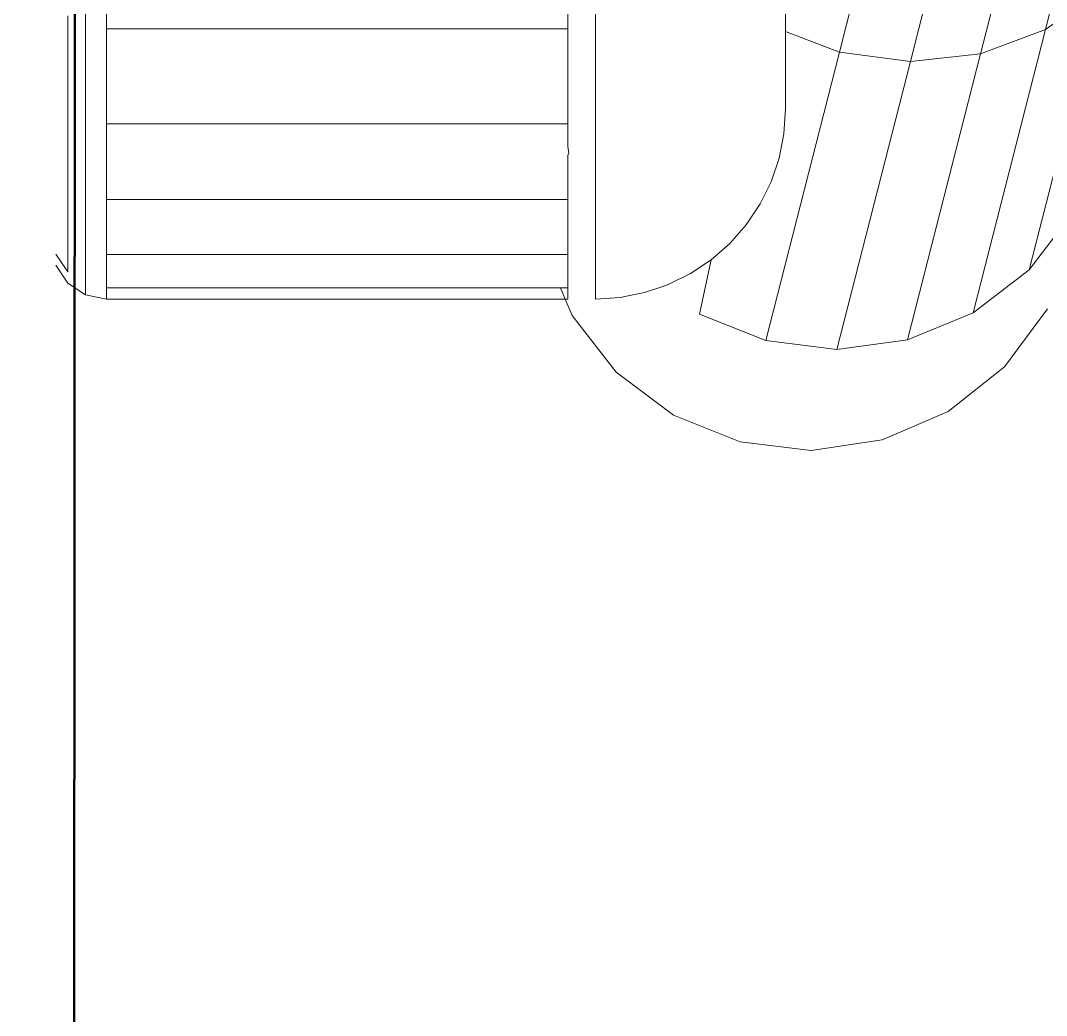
# Model space of a CAD drawing. Header units: centimetres. Extents: x -48696 to 156237, y -5617 to 29024.
# Drawn here: x -13087.797 to -13085.802, y 14464.329 to 14466.263 of the extents above; entities that cross this region are included whole.
import ezdxf

# ---------------------------------------------------------------- set-up
doc = ezdxf.new("R2010")
doc.units = ezdxf.units.CM
doc.layers.add('Moveis', color=1, linetype='Continuous', lineweight=9)
doc.layers.add('Parede Baixa', color=5, linetype='Continuous', lineweight=50)
doc.layers.add('Piso', color=55, linetype='Continuous')

# ---------------------------------------------------------------- blocks, each defined once
blk = doc.blocks.new('o')
at = {"layer": 'Moveis'}
for p, q in [((12553.032, 3257.1479), (12553.032, 3251.9879)), ((12552.103, 3252.4868), (12552.103, 3252.6927)), ((12553.3786, 3252.4756), (12553.3786, 3252.5756)), ((12552.982, 3252.4806), (12552.982, 3252.5204)), ((12552.0706, 3252.3327), (12552.0706, 3252.5044)), ((12552.103, 3252.3137), (12552.103, 3252.4868)), ((12552.982, 3252.4515), (12552.982, 3252.4806)), ((12553.3786, 3252.4756), (12553.3786, 3252.3344)), ((12552.982, 3252.307), (12552.982, 3252.4515)), ((12552.0706, 3252.1963), (12552.0706, 3252.3327)), ((12553.3786, 3252.3344), (12553.3756, 3252.2892)), ((12552.103, 3252.1761), (12552.103, 3252.3137)), ((12552.982, 3252.2651), (12552.982, 3252.307)), ((12553.3756, 3252.2892), (12553.3668, 3252.2447)), ((12552.982, 3252.2651), (12552.9835, 3252.2553)), ((12552.9835, 3252.2553), (12552.982, 3252.2494)), ((12552.982, 3252.1691), (12552.982, 3252.2494)), ((12553.3668, 3252.2447), (12553.3522, 3252.2018)), ((12552.0706, 3252.0974), (12552.0706, 3252.1963)), ((12553.3522, 3252.2018), (12553.3321, 3252.1612)), ((12552.103, 3252.0763), (12552.103, 3252.1761)), ((12552.982, 3252.0689), (12552.982, 3252.1691)), ((12553.3321, 3252.1612), (12553.3069, 3252.1235)), ((12553.3069, 3252.1235), (12553.2771, 3252.0894)), ((12552.0706, 3252.0373), (12552.0706, 3252.0974)), ((12553.2771, 3252.0894), (12553.248, 3252.0639)), ((12552.0706, 3252.0373), (12552.0489, 3252.0696)), ((12552.103, 3252.0158), (12552.103, 3252.0763)), ((12552.982, 3252.0082), (12552.982, 3252.0689)), ((12553.248, 3252.0639), (12553.243, 3252.0595)), ((12552.0706, 3252.0172), (12552.0489, 3252.0497)), ((12553.243, 3252.0595), (12553.2053, 3252.0343)), ((12553.2053, 3252.0343), (12553.1646, 3252.0143)), ((12552.103, 3251.9955), (12552.0706, 3252.0172)), ((12552.103, 3251.9955), (12552.103, 3252.0158)), ((12552.9684, 3252.0082), (12552.977, 3251.9879)), ((12552.982, 3251.9879), (12552.982, 3252.0082)), ((12553.1533, 3252.0104), (12553.1217, 3251.9997)), ((12553.1646, 3252.0143), (12553.1533, 3252.0104)), ((12552.1413, 3251.9879), (12552.103, 3251.9955)), ((12553.0772, 3251.9908), (12553.032, 3251.9879)), ((12553.1064, 3251.9966), (12553.0772, 3251.9908)), ((12553.1217, 3251.9997), (12553.1064, 3251.9966)), ((12552.977, 3251.9879), (12552.1413, 3251.9879)), ((12552.982, 3251.9879), (12552.977, 3251.9879)), ((12552.977, 3251.9879), (12552.9897, 3251.958)), ((12553.7776, 3251.8647), (12553.8561, 3251.9703)), ((12552.9897, 3251.958), (12553.0702, 3251.8547)), ((12553.6748, 3251.7832), (12553.7776, 3251.8647)), ((12553.0702, 3251.8547), (12553.1746, 3251.7761)), ((12553.5547, 3251.7311), (12553.6748, 3251.7832)), ((12553.1746, 3251.7761), (12553.2957, 3251.7275)), ((12553.2957, 3251.7275), (12553.4254, 3251.7121)), ((12553.4254, 3251.7121), (12553.5547, 3251.7311))]:
    blk.add_line(p, q, dxfattribs=at)
for points, invisible_edges in [([(12552.0706, 3252.5044), (12552.0706, 3253.4819), (12552.0706, 3252.3327)], 3), ([(12552.0706, 3252.3327), (12552.0706, 3253.4819), (12552.0706, 3252.1963)], 3), ([(12552.0706, 3252.1963), (12552.0706, 3253.4819), (12552.0706, 3252.0974)], 3), ([(12552.0706, 3252.0974), (12552.0706, 3253.4819), (12552.0706, 3252.0373)], 3), ([(12552.0706, 3252.0172), (12552.0706, 3253.4819), (12552.103, 3251.9955)], 3), ([(12553.4276, 3252.7677), (12553.3786, 3252.4756), (12553.3786, 3252.5756)], 1), ([(12553.3786, 3252.4756), (12553.4276, 3252.7677), (12553.4769, 3252.4376)], 3), ([(12553.4769, 3252.4376), (12553.4276, 3252.7677), (12553.5492, 3252.7209)], 1), ([(12553.8523, 3252.479), (12553.8063, 3252.7173), (12553.9242, 3252.7608)], 1), ([(12553.9242, 3252.7608), (12553.9526, 3252.5504), (12553.8523, 3252.479)], 1), ([(12553.5492, 3252.7209), (12553.6061, 3252.4206), (12553.4769, 3252.4376)], 1), ([(12553.6061, 3252.4206), (12553.5492, 3252.7209), (12553.6783, 3252.7037)], 1), ([(12553.6783, 3252.7037), (12553.7342, 3252.4347), (12553.6061, 3252.4206)], 1), ([(12553.7342, 3252.4347), (12553.6783, 3252.7037), (12553.8063, 3252.7173)], 1), ([(12553.8063, 3252.7173), (12553.8523, 3252.479), (12553.7342, 3252.4347)], 1), ([(12552.103, 3251.9955), (12552.103, 3252.6927), (12552.103, 3252.4868)], 13), ([(12552.982, 3252.6871), (12552.1413, 3252.4806), (12552.1413, 3252.6871)], 1), ([(12552.1413, 3252.4806), (12552.982, 3252.6871), (12552.982, 3252.4806)], 3), ([(12552.982, 3252.4806), (12552.982, 3252.6871), (12552.982, 3252.5204)], 1), ([(12553.8227, 3252.0412), (12553.8523, 3252.479), (12553.9526, 3252.5504)], 1), ([(12553.9526, 3252.5504), (12553.9001, 3252.1427), (12553.8227, 3252.0412)], 1), ([(12552.103, 3251.9955), (12552.103, 3252.4868), (12552.103, 3252.3137)], 13), ([(12552.982, 3252.4806), (12552.1413, 3252.307), (12552.1413, 3252.4806)], 1), ([(12552.1413, 3252.307), (12552.982, 3252.4806), (12552.982, 3252.307)], 3), ([(12552.982, 3252.307), (12552.982, 3252.4806), (12552.982, 3252.4515)], 1), ([(12553.4769, 3252.4376), (12553.3786, 3252.3344), (12553.3786, 3252.4756)], 1), ([(12553.8523, 3252.479), (12553.8227, 3252.0412), (12553.7207, 3251.9631)], 1), ([(12553.7207, 3251.9631), (12553.7342, 3252.4347), (12553.8523, 3252.479)], 1), ([(12553.4769, 3252.4376), (12553.4724, 3251.8963), (12553.3429, 3251.9122)], 1), ([(12553.3429, 3251.9122), (12553.3522, 3252.2018), (12553.4769, 3252.4376)], 3), ([(12553.4769, 3252.4376), (12553.3522, 3252.2018), (12553.3668, 3252.2447)], 13), ([(12553.4769, 3252.4376), (12553.3668, 3252.2447), (12553.3756, 3252.2892)], 13), ([(12553.4769, 3252.4376), (12553.3756, 3252.2892), (12553.3786, 3252.3344)], 13), ([(12553.4724, 3251.8963), (12553.4769, 3252.4376), (12553.6061, 3252.4206)], 1), ([(12553.6061, 3252.4206), (12553.6012, 3251.9137), (12553.4724, 3251.8963)], 1), ([(12553.6012, 3251.9137), (12553.6061, 3252.4206), (12553.7342, 3252.4347)], 1), ([(12553.7342, 3252.4347), (12553.7207, 3251.9631), (12553.6012, 3251.9137)], 1), ([(12552.103, 3251.9955), (12552.103, 3252.3137), (12552.103, 3252.1761)], 13), ([(12552.982, 3252.307), (12552.1413, 3252.1691), (12552.1413, 3252.307)], 1), ([(12552.1413, 3252.1691), (12552.982, 3252.307), (12552.982, 3252.1691)], 3), ([(12552.982, 3252.1691), (12552.982, 3252.307), (12552.982, 3252.2651)], 13), ([(12552.9835, 3252.2553), (12552.982, 3252.2494), (12552.982, 3252.2651)], 2), ([(12552.982, 3252.1691), (12552.982, 3252.2651), (12552.982, 3252.2494)], 3), ([(12553.3429, 3251.9122), (12553.3321, 3252.1612), (12553.3522, 3252.2018)], 13), ([(12552.103, 3251.9955), (12552.103, 3252.1761), (12552.103, 3252.0763)], 13), ([(12552.982, 3252.1691), (12552.1413, 3252.0689), (12552.1413, 3252.1691)], 1), ([(12552.1413, 3252.0689), (12552.982, 3252.1691), (12552.982, 3252.0689)], 1), ([(12553.3429, 3251.9122), (12553.3069, 3252.1235), (12553.3321, 3252.1612)], 13), ([(12553.3429, 3251.9122), (12553.2771, 3252.0894), (12553.3069, 3252.1235)], 13), ([(12553.3429, 3251.9122), (12553.248, 3252.0639), (12553.2771, 3252.0894)], 13), ([(12552.103, 3251.9955), (12552.103, 3252.0763), (12552.103, 3252.0158)], 1), ([(12552.982, 3252.0689), (12552.1413, 3252.0082), (12552.1413, 3252.0689)], 1), ([(12552.1413, 3252.0082), (12552.982, 3252.0689), (12552.9684, 3252.0082)], 3), ([(12552.9684, 3252.0082), (12552.982, 3252.0689), (12552.982, 3252.0082)], 1), ([(12553.3429, 3251.9122), (12553.243, 3252.0595), (12553.248, 3252.0639)], 13), ([(12552.0237, 3245.9681), (12552.0489, 3252.0497), (12552.0706, 3252.0172)], 13), ([(12552.0237, 3245.9681), (12552.0489, 3252.0497), (12552.0706, 3252.0172)], 13), ([(12552.0237, 3245.9681), (12552.0489, 3252.0497), (12552.0706, 3252.0172)], 13), ([(12552.0237, 3245.9681), (12552.0489, 3252.0497), (12552.0706, 3252.0172)], 13), ([(12552.0237, 3245.9681), (12552.0489, 3252.0497), (12552.0706, 3252.0172)], 13), ([(12552.0489, 3252.0497), (12552.0706, 3252.0373), (12552.0706, 3252.0172)], 3), ([(12553.243, 3252.0595), (12553.3429, 3251.9122), (12553.2216, 3251.9603)], 1), ([(12552.0237, 3245.9681), (12552.0706, 3252.0172), (12552.103, 3251.9955)], 13), ([(12552.0237, 3245.9681), (12552.0706, 3252.0172), (12552.103, 3251.9955)], 13), ([(12552.0237, 3245.9681), (12552.0706, 3252.0172), (12552.103, 3251.9955)], 13), ([(12552.0237, 3245.9681), (12552.0706, 3252.0172), (12552.103, 3251.9955)], 13), ([(12552.0237, 3245.9681), (12552.0706, 3252.0172), (12552.103, 3251.9955)], 13), ([(12552.9684, 3252.0082), (12552.1413, 3251.9879), (12552.1413, 3252.0082)], 1), ([(12552.1413, 3251.9879), (12552.9684, 3252.0082), (12552.977, 3251.9879)], 1), ([(12557.2599, 3250.6861), (12552.103, 3251.9955), (12552.1413, 3251.9879)], 13), ([(12557.2599, 3250.6861), (12552.103, 3251.9955), (12552.1413, 3251.9879)], 13), ([(12557.2599, 3250.6861), (12552.103, 3251.9955), (12552.1413, 3251.9879)], 13), ([(12557.2599, 3250.6861), (12552.103, 3251.9955), (12552.1413, 3251.9879)], 13), ([(12557.2599, 3250.6861), (12552.103, 3251.9955), (12552.1413, 3251.9879)], 13), ([(12553.2957, 3251.7275), (12552.1413, 3251.9879), (12553.1746, 3251.7761)], 3), ([(12553.1746, 3251.7761), (12552.1413, 3251.9879), (12553.0702, 3251.8547)], 3), ([(12553.0702, 3251.8547), (12552.1413, 3251.9879), (12552.9897, 3251.958)], 3), ([(12552.9897, 3251.958), (12552.1413, 3251.9879), (12552.977, 3251.9879)], 1), ([(12553.2957, 3251.7275), (12552.1413, 3251.9879), (12553.1746, 3251.7761)], 3), ([(12553.1746, 3251.7761), (12552.1413, 3251.9879), (12553.0702, 3251.8547)], 3), ([(12553.0702, 3251.8547), (12552.1413, 3251.9879), (12552.9897, 3251.958)], 3), ([(12552.9897, 3251.958), (12552.1413, 3251.9879), (12552.977, 3251.9879)], 1), ([(12553.2957, 3251.7275), (12552.1413, 3251.9879), (12553.1746, 3251.7761)], 3), ([(12553.1746, 3251.7761), (12552.1413, 3251.9879), (12553.0702, 3251.8547)], 3), ([(12553.0702, 3251.8547), (12552.1413, 3251.9879), (12552.9897, 3251.958)], 3), ([(12552.9897, 3251.958), (12552.1413, 3251.9879), (12552.977, 3251.9879)], 1), ([(12553.2957, 3251.7275), (12552.1413, 3251.9879), (12553.1746, 3251.7761)], 3), ([(12553.1746, 3251.7761), (12552.1413, 3251.9879), (12553.0702, 3251.8547)], 3), ([(12553.0702, 3251.8547), (12552.1413, 3251.9879), (12552.9897, 3251.958)], 3), ([(12552.9897, 3251.958), (12552.1413, 3251.9879), (12552.977, 3251.9879)], 1), ([(12553.2957, 3251.7275), (12552.1413, 3251.9879), (12553.1746, 3251.7761)], 3), ([(12553.1746, 3251.7761), (12552.1413, 3251.9879), (12553.0702, 3251.8547)], 3), ([(12553.0702, 3251.8547), (12552.1413, 3251.9879), (12552.9897, 3251.958)], 3), ([(12552.9897, 3251.958), (12552.1413, 3251.9879), (12552.977, 3251.9879)], 1), ([(12557.2599, 3250.6861), (12553.7776, 3251.8647), (12553.8561, 3251.9703)], 13), ([(12557.2599, 3250.6861), (12553.7776, 3251.8647), (12553.8561, 3251.9703)], 13), ([(12557.2599, 3250.6861), (12553.7776, 3251.8647), (12553.8561, 3251.9703)], 13), ([(12557.2599, 3250.6861), (12553.7776, 3251.8647), (12553.8561, 3251.9703)], 13), ([(12557.2599, 3250.6861), (12553.7776, 3251.8647), (12553.8561, 3251.9703)], 13), ([(12557.2599, 3250.6861), (12553.6748, 3251.7832), (12553.7776, 3251.8647)], 13), ([(12557.2599, 3250.6861), (12553.6748, 3251.7832), (12553.7776, 3251.8647)], 13), ([(12557.2599, 3250.6861), (12553.6748, 3251.7832), (12553.7776, 3251.8647)], 13), ([(12557.2599, 3250.6861), (12553.6748, 3251.7832), (12553.7776, 3251.8647)], 13), ([(12557.2599, 3250.6861), (12553.6748, 3251.7832), (12553.7776, 3251.8647)], 13), ([(12557.2599, 3250.6861), (12553.5547, 3251.7311), (12553.6748, 3251.7832)], 13), ([(12557.2599, 3250.6861), (12553.5547, 3251.7311), (12553.6748, 3251.7832)], 13), ([(12557.2599, 3250.6861), (12553.5547, 3251.7311), (12553.6748, 3251.7832)], 13), ([(12557.2599, 3250.6861), (12553.5547, 3251.7311), (12553.6748, 3251.7832)], 13), ([(12557.2599, 3250.6861), (12553.5547, 3251.7311), (12553.6748, 3251.7832)], 13), ([(12557.2599, 3250.6861), (12553.2957, 3251.7275), (12553.4254, 3251.7121)], 13), ([(12557.2599, 3250.6861), (12553.2957, 3251.7275), (12553.4254, 3251.7121)], 13), ([(12557.2599, 3250.6861), (12553.2957, 3251.7275), (12553.4254, 3251.7121)], 13), ([(12557.2599, 3250.6861), (12553.2957, 3251.7275), (12553.4254, 3251.7121)], 13), ([(12557.2599, 3250.6861), (12553.2957, 3251.7275), (12553.4254, 3251.7121)], 13), ([(12557.2599, 3250.6861), (12553.4254, 3251.7121), (12553.5547, 3251.7311)], 13), ([(12557.2599, 3250.6861), (12553.4254, 3251.7121), (12553.5547, 3251.7311)], 13), ([(12557.2599, 3250.6861), (12553.4254, 3251.7121), (12553.5547, 3251.7311)], 13), ([(12557.2599, 3250.6861), (12553.4254, 3251.7121), (12553.5547, 3251.7311)], 13), ([(12557.2599, 3250.6861), (12553.4254, 3251.7121), (12553.5547, 3251.7311)], 13), ([(12552.0237, 3245.9681), (12557.2599, 3250.6861), (12557.3005, 3250.6784)], 13), ([(12552.0237, 3245.9681), (12557.2599, 3250.6861), (12557.3005, 3250.6784)], 13), ([(12552.0237, 3245.9681), (12557.2599, 3250.6861), (12557.3005, 3250.6784)], 13), ([(12552.0237, 3245.9681), (12557.2599, 3250.6861), (12557.3005, 3250.6784)], 13), ([(12552.0237, 3245.9681), (12557.2599, 3250.6861), (12557.3005, 3250.6784)], 13)]:
    blk.add_3dface(points, dxfattribs=dict(at, invisible_edges=invisible_edges))

msp = doc.modelspace()

# ---------------------------------------------------------------- hatches: boundary and pattern name
at = {"layer": 'Piso'}
h = msp.add_hatch(dxfattribs=at)
h.set_pattern_fill('ANSI37', color=256, scale=13.333333, angle=45)
h.set_pattern_definition([(90, (5480.73, -3367.213), (-42.33333, 2e-14), []), (180, (5480.73, -3367.213), (-2e-14, -42.33333), [])])
h.paths.add_polyline_path([(-12937.99445, 14313.57475), (-13087.78039, 14313.52818), (-13087.75893, 14339.12057), (-13086.06218, 14339.03706), (-13086.21793, 14345.88526), (-13083.58652, 14345.88526), (-13076.83896, 14346.39357), (-13076.83896, 14347.52057), (-13048.61262, 14347.52057), (-13048.61262, 14334.9489), (-13017.93074, 14334.9489), (-13017.93074, 14365.69224), (-13048.61262, 14365.69224), (-13048.61262, 14353.12057), (-13076.83896, 14353.12057), (-13076.83896, 14354.24757), (-13080.84877, 14354.24757), (-13083.58652, 14354.75588), (-13086.21793, 14354.75588), (-13086.26036, 14361.5593), (-13087.75238, 14361.56017), (-13087.79683, 14393.54395), (-12937.94779, 14393.57476)])
h.paths.add_polyline_path([(-12937.94371, 14400.57476), (-13087.72964, 14400.54397), (-13087.72964, 14403.52722), (-13083.4999, 14403.52722), (-13083.4999, 14405.32683), (-13082.50635, 14405.62652), (-13082.23122, 14423.36513), (-13084.60047, 14423.40188), (-13085.80529, 14421.30052), (-13084.31367, 14420.4453), (-13083.4999, 14407.79389), (-13087.72541, 14407.79636), (-13087.70718, 14439.04928), (-13084.26459, 14439.04928), (-13084.26459, 14440.89998), (-13082.40115, 14440.89998), (-13082.40115, 14442.80677), (-13080.36586, 14442.80677), (-13080.36586, 14425.43759), (-13021.14763, 14426.13282), (-13021.14763, 14446.86308), (-13023.69233, 14463.57722), (-13041.17218, 14467.13162), (-13080.36586, 14464.44261), (-13080.36586, 14447.07343), (-13082.5025, 14447.07343), (-13082.5025, 14448.97043), (-13084.42469, 14449.19548), (-13084.51767, 14450.72475), (-13087.70037, 14450.72475), (-13087.68078, 14465.72113), (-13086.67623, 14465.11919), (-13085.24137, 14465.11919), (-13085.53098, 14466.6844), (-13082.71596, 14466.67068), (-13082.72939, 14463.91475), (-13081.33711, 14464.11318), (-13081.10084, 14466.51247), (-13080.67037, 14466.65959), (-13080.11105, 14470.90493), (-13077.61769, 14471.48413), (-13077.61769, 14476.85671), (-13077.61769, 14477.85959), (-13037.68454, 14477.85959), (-13037.64154, 14551.58544), (-13032.33398, 14551.58544), (-13032.33398, 14556.58544), (-12950.33295, 14556.77376), (-12950.32565, 14553.59765), (-12953.32565, 14553.59076), (-12953.15915, 14481.09095), (-12956.65914, 14481.08291), (-12956.6063, 14484.36317), (-12962.3686, 14483.8856), (-12962.3686, 14477.61076), (-12956.94332, 14474.61595), (-12956.29042, 14478.58375), (-12953.1534, 14478.58375), (-12953.14423, 14474.59097), (-12950.14423, 14474.59786), (-12950.15342, 14478.59785), (-12946.65343, 14478.60588), (-12946.64621, 14475.46396), (-12942.64466, 14475.46396), (-12941.08587, 14478.07029), (-12941.08587, 14481.72332), (-12942.7351, 14484.28189), (-12947.08174, 14484.28189), (-12946.65917, 14481.10588), (-12950.15916, 14481.09784), (-12950.32106, 14551.59765), (-12940.32108, 14551.59971), (-12940.32149, 14553.59702), (-12937.85446, 14553.60538)])

# ---------------------------------------------------------------- linework, layer by layer
at = {"layer": 'Parede Baixa'}
msp.add_line((-13087.78039, 14313.52818), (-13087.64038, 14553.57458), dxfattribs=at)
at = {"layer": 'Piso', "invisible_edges": 13}
for points in [[(-13087.41653, 14450.46865), (-13087.41653, 14450.46865), (-13087.52698, 14450.38389), (-13084.21186, 14469.41783)], [(-13087.41653, 14450.46865), (-13087.41653, 14450.46865), (-13087.52698, 14450.38389), (-13084.21186, 14469.41783)], [(-13087.41653, 14450.46865), (-13087.41653, 14450.46865), (-13087.52698, 14450.38389), (-13084.21186, 14469.41783)], [(-13087.41653, 14450.46865), (-13087.41653, 14450.46865), (-13087.52698, 14450.38389), (-13084.21186, 14469.41783)], [(-13087.41653, 14450.46865), (-13087.41653, 14450.46865), (-13087.52698, 14450.38389), (-13084.21186, 14469.41783)], [(-13087.2879, 14450.52193), (-13087.2879, 14450.52193), (-13087.41653, 14450.46865), (-13084.21186, 14469.41783)], [(-13087.2879, 14450.52193), (-13087.2879, 14450.52193), (-13087.41653, 14450.46865), (-13084.21186, 14469.41783)], [(-13087.2879, 14450.52193), (-13087.2879, 14450.52193), (-13087.41653, 14450.46865), (-13084.21186, 14469.41783)], [(-13087.2879, 14450.52193), (-13087.2879, 14450.52193), (-13087.41653, 14450.46865), (-13084.21186, 14469.41783)], [(-13087.2879, 14450.52193), (-13087.2879, 14450.52193), (-13087.41653, 14450.46865), (-13084.21186, 14469.41783)], [(-13087.14986, 14450.5401), (-13087.14986, 14450.5401), (-13087.2879, 14450.52193), (-13084.21186, 14469.41783)], [(-13087.14986, 14450.5401), (-13087.14986, 14450.5401), (-13087.2879, 14450.52193), (-13084.21186, 14469.41783)], [(-13087.14986, 14450.5401), (-13087.14986, 14450.5401), (-13087.2879, 14450.52193), (-13084.21186, 14469.41783)], [(-13087.14986, 14450.5401), (-13087.14986, 14450.5401), (-13087.2879, 14450.52193), (-13084.21186, 14469.41783)], [(-13087.14986, 14450.5401), (-13087.14986, 14450.5401), (-13087.2879, 14450.52193), (-13084.21186, 14469.41783)], [(-13085.12319, 14450.5401), (-13085.12319, 14450.5401), (-13087.14986, 14450.5401), (-13084.21186, 14469.41783)], [(-13085.12319, 14450.5401), (-13085.12319, 14450.5401), (-13087.14986, 14450.5401), (-13084.21186, 14469.41783)], [(-13085.12319, 14450.5401), (-13085.12319, 14450.5401), (-13087.14986, 14450.5401), (-13084.21186, 14469.41783)], [(-13085.12319, 14450.5401), (-13085.12319, 14450.5401), (-13087.14986, 14450.5401), (-13084.21186, 14469.41783)], [(-13085.12319, 14450.5401), (-13085.12319, 14450.5401), (-13087.14986, 14450.5401), (-13084.21186, 14469.41783)]]:
    msp.add_3dface(points, dxfattribs=at)

# ---------------------------------------------------------------- block references
at = {"layer": 'Parede Baixa', "xscale": 1.066666666666667, "yscale": 1.066666666666667, "zscale": 1.066666666666667}
msp.add_blockref('o', (-26476.58007, 10996.93427), dxfattribs=at)

doc.saveas('drawing.dxf')
